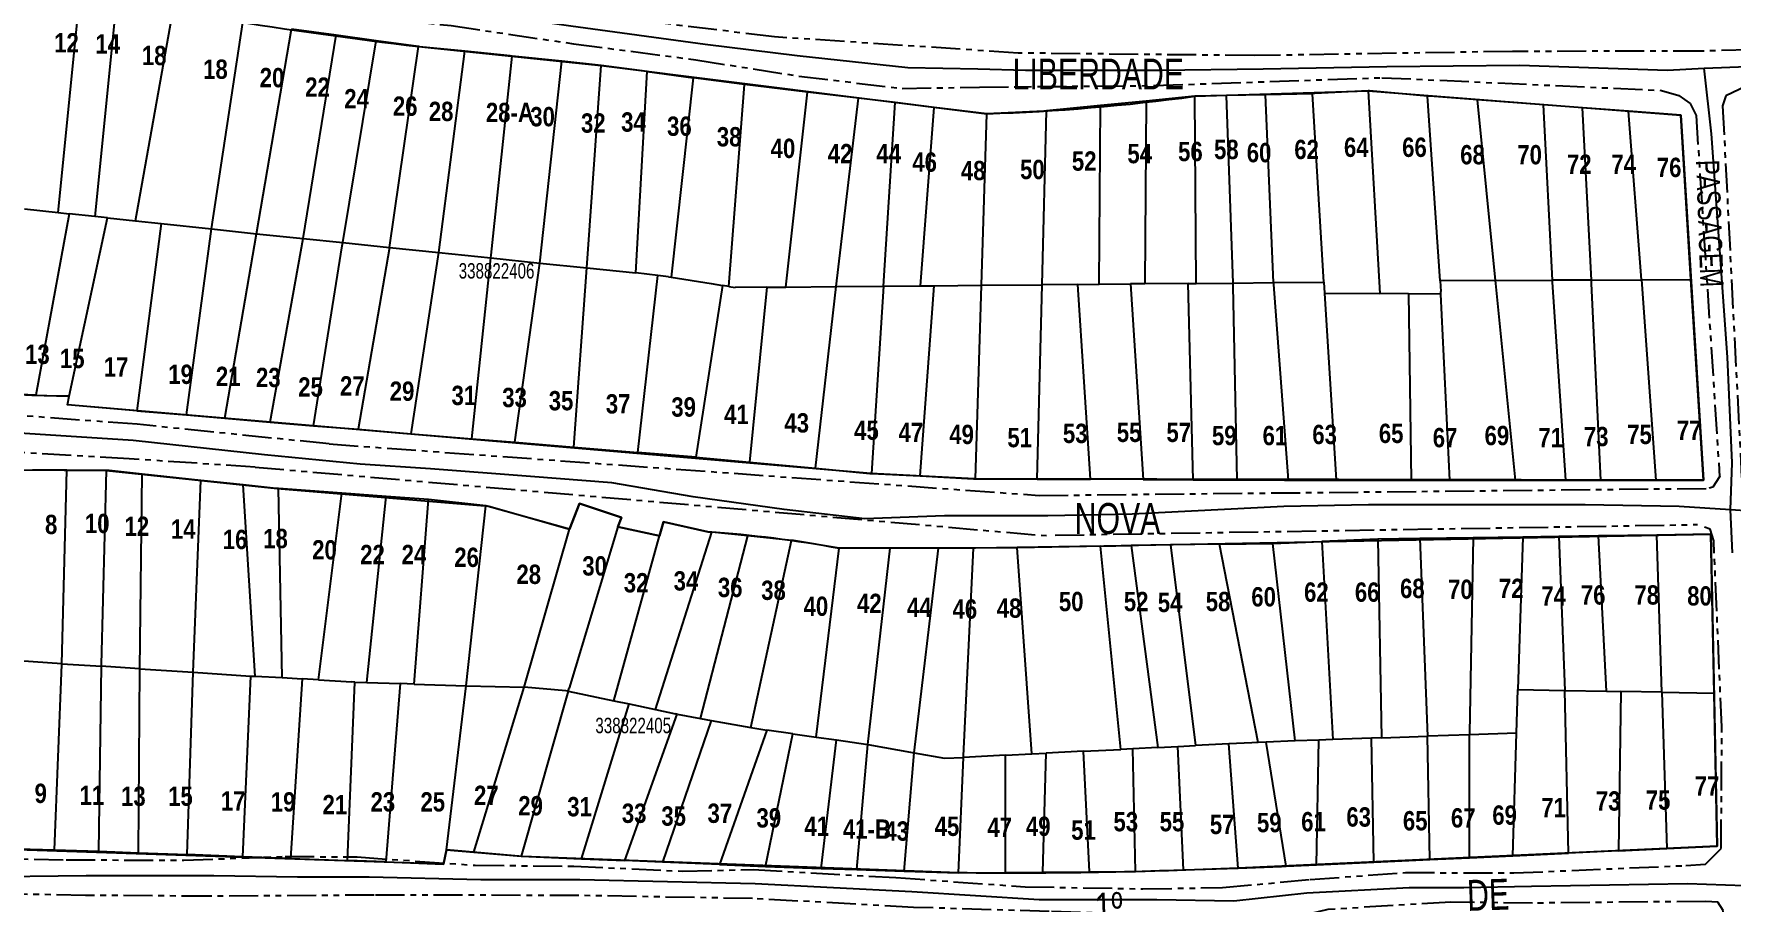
# Model space of a CAD drawing. Extents: x 204256 to 207861, y 4845615 to 4848347.
# Drawn here: x 205169.2 to 205388.6, y 4847056.6 to 4847168.9 of the extents above; entities that cross this region are included whole.
import ezdxf
from ezdxf.enums import TextEntityAlignment as Align

# ---------------------------------------------------------------- set-up
doc = ezdxf.new("R2010")
doc.units = 0
doc.header["$LTSCALE"] = 1.5
doc.header["$MEASUREMENT"] = 0
doc.linetypes.add('PHANTOMX2', pattern=[5, 2.5, -0.5, 0.5, -0.5, 0.5, -0.5])
for name, color, linetype in [('CD-MALHA-LOTES', 40, 'CONTINUOUS'), ('CD_TXT_QUADRA', 7, 'CONTINUOUS'), ('RU-QUADRAS', 210, 'CONTINUOUS'), ('SV-EIXO-RUA-N-PAV', 6, 'CONTINUOUS'), ('SV-RUA-NAO-PAV-S-GUIA-C-GUIA', 7, 'PHANTOMX2'), ('SV-TXT-RUA-N-PAV-S-GUIA-C-GUIA', 7, 'CONTINUOUS'), ('Th_NmrPort', 7, 'CONTINUOUS')]:
    doc.layers.add(name, color=color, linetype=linetype)
doc.styles.add('ARIAL', font='ARIAL.TTF')
doc.styles.get("Standard").update_dxf_attribs({"font": 'swisscbo.ttf'})

msp = doc.modelspace()

# ---------------------------------------------------------------- linework, layer by layer
at = {"layer": 'CD-MALHA-LOTES', "linetype": 'Continuous'}
for p, q in [((205172.35, 4847145.81), (205175.16, 4847174.15)), ((205179.88, 4847173.31), (205177.07, 4847145.31)), ((205182.34, 4847144.74), (205187.19, 4847172.01)), ((205192.15, 4847143.7), (205196.21, 4847170.4)), ((205197.97, 4847143.07), (205202.5, 4847169.54)), ((205208.27, 4847168.74), (205202.5, 4847169.54)), ((205204.02, 4847142.45), (205208.27, 4847168.74)), ((205213.46, 4847168.03), (205208.27, 4847168.74)), ((205209.14, 4847141.92), (205213.46, 4847168.03)), ((205218.9, 4847167.28), (205213.46, 4847168.03)), ((205215.17, 4847141.3), (205218.9, 4847167.28)), ((205219.04, 4847167.26), (205218.9, 4847167.28)), ((205224.91, 4847166.66), (205219.04, 4847167.26)), ((205221.53, 4847140.64), (205224.91, 4847166.66)), ((205230.77, 4847166.06), (205224.91, 4847166.66)), ((205228.32, 4847140.29), (205231.02, 4847166.03)), ((205231.02, 4847166.03), (205230.77, 4847166.06)), ((205237.46, 4847165.37), (205231.02, 4847166.03)), ((205234.62, 4847139.28), (205237.46, 4847165.37)), ((205242.55, 4847164.84), (205237.46, 4847165.37)), ((205240.68, 4847138.66), (205242.55, 4847164.84)), ((205248.5, 4847164.04), (205242.55, 4847164.84)), ((205247.01, 4847138), (205248.5, 4847164.04)), ((205248.5, 4847164.04), (205254.43, 4847163.25)), ((205254.43, 4847163.25), (205251.59, 4847137.43)), ((205260.74, 4847162.41), (205254.43, 4847163.25)), ((205259.06, 4847136.24), (205261.05, 4847162.37)), ((205261.05, 4847162.37), (205260.74, 4847162.41)), ((205269.2, 4847161.39), (205261.05, 4847162.37)), ((205266.41, 4847136.17), (205269.2, 4847161.39)), ((205275.81, 4847160.59), (205269.2, 4847161.39)), ((205341.71, 4847161.53), (205334.81, 4847161.19)), ((205341.88, 4847161.54), (205341.71, 4847161.53)), ((205341.71, 4847161.53), (205343.21, 4847135.33)), ((205349.4, 4847160.87), (205341.88, 4847161.54)), ((205272.94, 4847136.23), (205275.81, 4847160.59)), ((205280.54, 4847160.02), (205275.81, 4847160.59)), ((205279.04, 4847136.28), (205280.54, 4847160.02)), ((205285.59, 4847159.41), (205280.54, 4847160.02)), ((205283.82, 4847136.32), (205285.59, 4847159.41)), ((205292.41, 4847158.58), (205285.59, 4847159.41)), ((205307.08, 4847159.64), (205300.1, 4847158.95)), ((205306.93, 4847136.53), (205307.08, 4847159.64)), ((205313.01, 4847160.22), (205307.08, 4847159.64)), ((205313.01, 4847160.22), (205312.85, 4847136.59)), ((205319.29, 4847160.84), (205313.01, 4847160.22)), ((205323.4, 4847160.93), (205319.29, 4847160.84)), ((205319.46, 4847136.65), (205319.29, 4847160.84)), ((205328.45, 4847161.05), (205323.4, 4847160.93)), ((205324.24, 4847136.69), (205323.4, 4847160.93)), ((205334.5, 4847161.18), (205328.45, 4847161.05)), ((205329.48, 4847136.74), (205328.45, 4847161.05)), ((205334.81, 4847161.19), (205334.5, 4847161.18)), ((205335.99, 4847136.8), (205334.5, 4847161.18)), ((205349.7, 4847160.84), (205349.4, 4847160.87)), ((205351, 4847136.98), (205349.4, 4847160.87)), ((205355.85, 4847160.38), (205349.7, 4847160.84)), ((205358.19, 4847137.02), (205355.85, 4847160.38)), ((205364.36, 4847159.74), (205355.85, 4847160.38)), ((205365.54, 4847137.05), (205364.36, 4847159.74)), ((205369.41, 4847159.36), (205364.36, 4847159.74)), ((205370.58, 4847137.08), (205369.41, 4847159.36)), ((205375.35, 4847158.91), (205369.41, 4847159.36)), ((205291.72, 4847136.4), (205292.41, 4847158.58)), ((205299.78, 4847158.92), (205292.41, 4847158.58)), ((205299.55, 4847136.47), (205300.1, 4847158.95)), ((205300.1, 4847158.95), (205299.78, 4847158.92)), ((205377.04, 4847137.11), (205375.35, 4847158.91)), ((205382.12, 4847158.4), (205375.35, 4847158.91)), ((205383.45, 4847137.14), (205382.12, 4847158.4)), ((205167.97, 4847146.27), (205172.35, 4847145.81)), ((205173.76, 4847145.66), (205169.46, 4847122.2)), ((205172.35, 4847145.81), (205173.76, 4847145.66)), ((205173.75, 4847122.04), (205178.73, 4847145.13)), ((205177.07, 4847145.31), (205173.76, 4847145.66)), ((205178.73, 4847145.13), (205177.07, 4847145.31)), ((205178.73, 4847145.13), (205182.34, 4847144.74)), ((205182.34, 4847144.74), (205185.63, 4847144.39)), ((205185.63, 4847144.39), (205182.48, 4847120.18)), ((205185.63, 4847144.39), (205192.15, 4847143.7)), ((205188.91, 4847119.63), (205192.15, 4847143.7)), ((205192.15, 4847143.7), (205197.97, 4847143.07)), ((205193.88, 4847119.21), (205197.97, 4847143.07)), ((205197.97, 4847143.07), (205204.02, 4847142.45)), ((205199.73, 4847118.71), (205204.02, 4847142.45)), ((205204.02, 4847142.45), (205209.14, 4847141.92)), ((205209.07, 4847141.51), (205209.14, 4847141.92)), ((205209.14, 4847141.92), (205215.17, 4847141.3)), ((205205.35, 4847118.24), (205209.07, 4847141.51)), ((205215.17, 4847141.3), (205211.1, 4847117.77)), ((205215.17, 4847141.3), (205221.53, 4847140.64)), ((205217.99, 4847117.2), (205221.53, 4847140.64)), ((205221.53, 4847140.64), (205228.28, 4847139.94)), ((205225.8, 4847116.55), (205228.28, 4847139.94)), ((205228.28, 4847139.94), (205228.32, 4847140.29)), ((205228.28, 4847139.94), (205234.62, 4847139.28)), ((205231.39, 4847116.09), (205234.62, 4847139.28)), ((205234.62, 4847139.28), (205240.68, 4847138.66)), ((205239.02, 4847115.46), (205240.68, 4847138.66)), ((205240.68, 4847138.66), (205247.01, 4847138)), ((205249.86, 4847137.65), (205247.01, 4847138)), ((205247.28, 4847114.78), (205249.86, 4847137.65)), ((205251.25, 4847137.48), (205249.86, 4847137.65)), ((205251.25, 4847137.48), (205251.59, 4847137.43)), ((205251.59, 4847137.43), (205256.75, 4847136.61)), ((205258.21, 4847136.38), (205254.78, 4847114.16)), ((205256.75, 4847136.61), (205258.21, 4847136.38)), ((205259.06, 4847136.24), (205258.21, 4847136.38)), ((205259.06, 4847136.24), (205259.87, 4847136.11)), ((205263.98, 4847136.15), (205259.87, 4847136.11)), ((205263.98, 4847136.15), (205261.7, 4847113.52)), ((205263.98, 4847136.15), (205266.41, 4847136.17)), ((205266.41, 4847136.17), (205272.94, 4847136.23)), ((205270.24, 4847112.73), (205272.94, 4847136.23)), ((205272.94, 4847136.23), (205279.04, 4847136.28)), ((205279.04, 4847136.28), (205277.51, 4847112.06)), ((205279.04, 4847136.28), (205283.82, 4847136.32)), ((205283.8, 4847111.74), (205285.6, 4847136.34)), ((205283.82, 4847136.32), (205285.6, 4847136.34)), ((205285.6, 4847136.34), (205291.72, 4847136.4)), ((205290.92, 4847111.38), (205291.72, 4847136.4)), ((205291.72, 4847136.4), (205299.55, 4847136.47)), ((205298.93, 4847111.34), (205299.55, 4847136.47)), ((205304.16, 4847136.51), (205299.55, 4847136.47)), ((205304.16, 4847136.51), (205306.93, 4847136.53)), ((205305.82, 4847111.31), (205304.16, 4847136.51)), ((205306.93, 4847136.53), (205310.98, 4847136.57)), ((205312.85, 4847136.59), (205310.98, 4847136.57)), ((205310.98, 4847136.57), (205312.6, 4847111.28)), ((205318.43, 4847136.64), (205312.85, 4847136.59)), ((205318.43, 4847136.64), (205319.46, 4847136.65)), ((205319.1, 4847111.25), (205318.43, 4847136.64)), ((205319.46, 4847136.65), (205324.24, 4847136.69)), ((205324.24, 4847136.69), (205329.48, 4847136.74)), ((205324.25, 4847136.29), (205324.24, 4847136.69)), ((205324.76, 4847111.23), (205324.25, 4847136.29)), ((205329.48, 4847136.74), (205335.99, 4847136.8)), ((205329.48, 4847136.74), (205329.49, 4847136.49)), ((205329.49, 4847136.49), (205331.35, 4847111.2)), ((205335.99, 4847136.8), (205336.08, 4847135.4)), ((205336.08, 4847135.4), (205343.21, 4847135.33)), ((205336.08, 4847135.4), (205337.56, 4847111.2)), ((205346.92, 4847135.29), (205343.21, 4847135.33)), ((205351.11, 4847135.25), (205346.92, 4847135.29)), ((205346.92, 4847135.29), (205347.26, 4847111.2)), ((205358.19, 4847137.02), (205351, 4847136.98)), ((205351, 4847136.98), (205351.09, 4847135.59)), ((205351.11, 4847135.25), (205351.09, 4847135.59)), ((205352.28, 4847111.2), (205351.11, 4847135.25)), ((205358.19, 4847137.02), (205365.54, 4847137.05)), ((205358.23, 4847136.64), (205358.19, 4847137.02)), ((205360.77, 4847111.2), (205358.23, 4847136.64)), ((205370.58, 4847137.08), (205365.54, 4847137.05)), ((205365.55, 4847136.82), (205365.54, 4847137.05)), ((205367.25, 4847111.2), (205365.55, 4847136.82)), ((205370.58, 4847137.08), (205377.04, 4847137.11)), ((205370.6, 4847136.64), (205370.58, 4847137.08)), ((205371.8, 4847111.2), (205370.6, 4847136.64)), ((205377.04, 4847137.11), (205383.45, 4847137.14)), ((205377.04, 4847137.11), (205378.92, 4847111.2)), ((205385.08, 4847111.2), (205383.45, 4847137.14)), ((205169.46, 4847122.2), (205165.34, 4847122.35)), ((205169.46, 4847122.2), (205173.75, 4847122.04)), ((205173.52, 4847120.95), (205173.75, 4847122.04)), ((205182.48, 4847120.18), (205173.52, 4847120.95)), ((205182.48, 4847120.18), (205188.91, 4847119.63)), ((205188.91, 4847119.63), (205193.88, 4847119.21)), ((205193.88, 4847119.21), (205199.73, 4847118.71)), ((205199.73, 4847118.71), (205205.35, 4847118.24)), ((205205.35, 4847118.24), (205211.1, 4847117.77)), ((205211.1, 4847117.77), (205217.99, 4847117.2)), ((205217.99, 4847117.2), (205225.8, 4847116.55)), ((205225.8, 4847116.55), (205231.39, 4847116.09)), ((205231.39, 4847116.09), (205239.02, 4847115.46)), ((205239.02, 4847115.46), (205247.28, 4847114.78)), ((205254.78, 4847114.16), (205247.28, 4847114.78)), ((205254.78, 4847114.16), (205261.7, 4847113.52)), ((205261.7, 4847113.52), (205270.24, 4847112.73)), ((205173.46, 4847112.48), (205169.02, 4847112.51)), ((205172.82, 4847087.45), (205173.46, 4847112.48)), ((205178.57, 4847112.44), (205173.46, 4847112.48)), ((205177.93, 4847087.36), (205178.57, 4847112.44)), ((205178.92, 4847112.44), (205178.57, 4847112.44)), ((205183.2, 4847111.98), (205178.92, 4847112.44)), ((205182.88, 4847086.81), (205183.2, 4847111.98)), ((205190.77, 4847111.17), (205183.2, 4847111.98)), ((205189.79, 4847086.38), (205190.77, 4847111.17)), ((205196.24, 4847110.59), (205190.77, 4847111.17)), ((205270.24, 4847112.73), (205277.26, 4847112.07)), ((205277.26, 4847112.07), (205277.51, 4847112.06)), ((205277.51, 4847112.06), (205283.8, 4847111.74)), ((205283.8, 4847111.74), (205290.69, 4847111.38)), ((205290.69, 4847111.38), (205290.92, 4847111.38)), ((205290.92, 4847111.38), (205298.93, 4847111.34)), ((205298.93, 4847111.34), (205305.82, 4847111.31)), ((205312.6, 4847111.28), (205305.82, 4847111.31)), ((205312.6, 4847111.28), (205319.1, 4847111.25)), ((205319.1, 4847111.25), (205324.76, 4847111.23)), ((205324.76, 4847111.23), (205330.88, 4847111.2)), ((205330.88, 4847111.2), (205331.35, 4847111.2)), ((205331.35, 4847111.2), (205337.56, 4847111.2)), ((205337.56, 4847111.2), (205347.26, 4847111.2)), ((205347.26, 4847111.2), (205352.28, 4847111.2)), ((205352.28, 4847111.2), (205360.77, 4847111.2)), ((205360.77, 4847111.2), (205367.25, 4847111.2)), ((205367.25, 4847111.2), (205371.8, 4847111.2)), ((205371.8, 4847111.2), (205378.92, 4847111.2)), ((205378.92, 4847111.2), (205385.08, 4847111.2)), ((205200.5, 4847110.13), (205196.24, 4847110.59)), ((205197.81, 4847085.83), (205196.24, 4847110.59)), ((205200.83, 4847110.11), (205200.5, 4847110.13)), ((205209, 4847109.5), (205200.83, 4847110.11)), ((205201.31, 4847085.66), (205200.83, 4847110.11)), ((205206, 4847085.37), (205209, 4847109.5)), ((205214.76, 4847109.08), (205209, 4847109.5)), ((205212.25, 4847085.04), (205214.76, 4847109.08)), ((205220.23, 4847108.68), (205214.76, 4847109.08)), ((205218.37, 4847084.83), (205220.23, 4847108.68)), ((205227.63, 4847107.87), (205220.23, 4847108.68)), ((205225.07, 4847084.61), (205227.63, 4847107.87)), ((205238.44, 4847104.84), (205227.63, 4847107.87)), ((205239.72, 4847108.16), (205238.44, 4847104.84)), ((205245.16, 4847106.35), (205239.72, 4847108.16)), ((205232.57, 4847084.42), (205238.44, 4847104.84)), ((205244.69, 4847105.18), (205238.4, 4847084.28)), ((205244.69, 4847105.18), (205245.16, 4847106.35)), ((205250.08, 4847104.01), (205244.69, 4847105.18)), ((205249.55, 4847081.53), (205256.84, 4847104.48)), ((205250.58, 4847105.82), (205250.08, 4847104.01)), ((205256.35, 4847104.53), (205250.58, 4847105.82)), ((205256.84, 4847104.48), (205256.35, 4847104.53)), ((205261.52, 4847103.99), (205256.84, 4847104.48)), ((205244.19, 4847082.65), (205250.08, 4847104.01)), ((205255.38, 4847080.39), (205261.52, 4847103.99)), ((205267.13, 4847103.41), (205261.52, 4847103.99)), ((205261.89, 4847079.22), (205267.13, 4847103.41)), ((205267.39, 4847103.38), (205267.13, 4847103.41)), ((205273.32, 4847102.39), (205267.39, 4847103.38)), ((205270.32, 4847077.97), (205273.32, 4847102.39)), ((205279.92, 4847102.39), (205273.32, 4847102.39)), ((205277.03, 4847077.03), (205279.92, 4847102.39)), ((205286.15, 4847102.39), (205279.92, 4847102.39)), ((205282.99, 4847075.94), (205286.15, 4847102.39)), ((205290.66, 4847102.39), (205286.15, 4847102.39)), ((205289.39, 4847075.55), (205290.66, 4847102.39)), ((205290.96, 4847102.39), (205290.66, 4847102.39)), ((205296.34, 4847102.48), (205290.96, 4847102.39)), ((205307.09, 4847102.66), (205296.34, 4847102.48)), ((205298.22, 4847075.79), (205296.34, 4847102.48)), ((205307.09, 4847102.66), (205311.07, 4847102.73)), ((205309.75, 4847076.38), (205307.09, 4847102.66)), ((205316.14, 4847102.82), (205311.07, 4847102.73)), ((205311.07, 4847102.73), (205314.52, 4847076.62)), ((205322.48, 4847102.93), (205316.14, 4847102.82)), ((205316.14, 4847102.82), (205319.37, 4847076.86)), ((205322.48, 4847102.93), (205329.38, 4847103.02)), ((205327.47, 4847077.27), (205322.48, 4847102.93)), ((205329.38, 4847103.02), (205335.73, 4847103.27)), ((205332.26, 4847077.48), (205329.38, 4847103.02)), ((205342.95, 4847103.55), (205335.73, 4847103.27)), ((205335.73, 4847103.27), (205337.14, 4847077.64)), ((205348.4, 4847103.63), (205342.95, 4847103.55)), ((205342.95, 4847103.55), (205343.42, 4847077.86)), ((205355.28, 4847103.74), (205348.4, 4847103.63)), ((205348.4, 4847103.63), (205349.36, 4847078.07)), ((205355.28, 4847103.74), (205354.8, 4847078.52)), ((205361.7, 4847103.84), (205355.28, 4847103.74)), ((205361.7, 4847103.84), (205361.07, 4847084.12)), ((205366.37, 4847103.91), (205361.7, 4847103.84)), ((205371.49, 4847103.99), (205366.37, 4847103.91)), ((205366.37, 4847103.91), (205367.15, 4847084)), ((205379.05, 4847104.1), (205371.49, 4847103.99)), ((205372.53, 4847083.9), (205371.49, 4847103.99)), ((205386.02, 4847104.21), (205379.05, 4847104.1)), ((205379.68, 4847083.77), (205379.05, 4847104.1)), ((205386.44, 4847083.64), (205386.02, 4847104.21)), ((205172.82, 4847087.45), (205167.23, 4847087.82)), ((205171.87, 4847063.37), (205172.82, 4847087.34)), ((205172.82, 4847087.45), (205177.93, 4847087.12)), ((205172.82, 4847087.34), (205172.82, 4847087.45)), ((205177.6, 4847063.2), (205177.93, 4847087.12)), ((205177.93, 4847087.23), (205177.93, 4847087.36)), ((205177.93, 4847087.12), (205177.93, 4847087.23)), ((205178.51, 4847087.08), (205177.93, 4847087.12)), ((205182.88, 4847086.81), (205178.51, 4847087.08)), ((205182.71, 4847063.01), (205182.88, 4847086.81)), ((205182.88, 4847086.81), (205189.79, 4847086.38)), ((205188.99, 4847062.78), (205189.79, 4847086.38)), ((205189.79, 4847086.38), (205197.2, 4847085.86)), ((205197.2, 4847085.86), (205196.15, 4847062.47)), ((205197.2, 4847085.86), (205197.81, 4847085.83)), ((205197.81, 4847085.83), (205201.31, 4847085.66)), ((205201.31, 4847085.66), (205203.9, 4847085.5)), ((205203.9, 4847085.5), (205202.36, 4847062.28)), ((205206, 4847085.37), (205203.9, 4847085.5)), ((205206, 4847085.37), (205210.31, 4847085.1)), ((205209.74, 4847062.01), (205210.69, 4847085.09)), ((205210.69, 4847085.09), (205210.31, 4847085.1)), ((205210.69, 4847085.09), (205212.25, 4847085.04)), ((205212.25, 4847085.04), (205216.56, 4847084.89)), ((205216.56, 4847084.89), (205214.69, 4847061.83)), ((205218.37, 4847084.83), (205216.56, 4847084.89)), ((205218.37, 4847084.83), (205225.07, 4847084.61)), ((205222.55, 4847063.37), (205225.07, 4847084.61)), ((205225.07, 4847084.61), (205232.57, 4847084.42)), ((205226.08, 4847063.07), (205232.57, 4847084.42)), ((205238.29, 4847083.89), (205232.18, 4847062.56)), ((205237.99, 4847083.95), (205232.57, 4847084.42)), ((205238.29, 4847083.89), (205237.99, 4847083.95)), ((205238.29, 4847083.89), (205238.4, 4847084.28)), ((205238.29, 4847083.89), (205244.19, 4847082.65)), ((205244.19, 4847082.65), (205246.14, 4847082.25)), ((205360.88, 4847078.47), (205361.07, 4847084.12)), ((205361.07, 4847084.12), (205367.15, 4847084)), ((205367.15, 4847084), (205372.53, 4847083.9)), ((205367.63, 4847062.96), (205367.15, 4847084)), ((205372.53, 4847083.9), (205374.4, 4847083.87)), ((205374.4, 4847083.87), (205374.09, 4847063.27)), ((205379.68, 4847083.77), (205374.4, 4847083.87)), ((205379.68, 4847083.77), (205386.44, 4847083.64)), ((205379.68, 4847083.77), (205380.31, 4847063.56)), ((205386.84, 4847063.86), (205386.44, 4847083.64)), ((205239.99, 4847062.22), (205246.14, 4847082.25)), ((205245.58, 4847061.99), (205252.38, 4847080.95)), ((205246.14, 4847082.25), (205249.55, 4847081.53)), ((205249.55, 4847081.53), (205252.15, 4847080.99)), ((205252.38, 4847080.95), (205252.15, 4847080.99)), ((205252.38, 4847080.95), (205255.38, 4847080.39)), ((205255.38, 4847080.39), (205256.78, 4847080.11)), ((205256.78, 4847080.11), (205250.47, 4847061.78)), ((205256.78, 4847080.11), (205261.89, 4847079.22)), ((205263.94, 4847078.86), (205257.84, 4847061.48)), ((205261.89, 4847079.22), (205263.94, 4847078.86)), ((205263.78, 4847061.23), (205267.31, 4847078.39)), ((205267.31, 4847078.39), (205263.94, 4847078.86)), ((205267.31, 4847078.39), (205270.32, 4847077.97)), ((205270.32, 4847077.97), (205272.98, 4847077.6)), ((205343.42, 4847077.86), (205349.36, 4847078.07)), ((205354.8, 4847078.26), (205349.36, 4847078.07)), ((205349.68, 4847062.13), (205349.36, 4847078.07)), ((205354.8, 4847078.52), (205354.8, 4847078.26)), ((205360.88, 4847078.47), (205354.8, 4847078.26)), ((205354.8, 4847062.36), (205354.8, 4847078.26)), ((205360.42, 4847062.63), (205360.88, 4847078.47)), ((205271, 4847060.99), (205272.98, 4847077.6)), ((205272.98, 4847077.6), (205277.03, 4847077.03)), ((205275.59, 4847060.84), (205277.03, 4847077.03)), ((205277.03, 4847077.03), (205282.99, 4847075.94)), ((205281.7, 4847060.64), (205282.99, 4847075.94)), ((205282.99, 4847075.94), (205286.92, 4847075.22)), ((205294.82, 4847075.62), (205298.22, 4847075.79)), ((205298.22, 4847075.79), (205300.07, 4847075.89)), ((205299.63, 4847060.48), (205300.07, 4847075.89)), ((205304.92, 4847076.13), (205300.07, 4847075.89)), ((205304.92, 4847076.13), (205309.75, 4847076.38)), ((205305.68, 4847060.53), (205304.92, 4847076.13)), ((205311.3, 4847076.46), (205309.75, 4847076.38)), ((205314.52, 4847076.62), (205311.3, 4847076.46)), ((205311.61, 4847060.57), (205311.3, 4847076.46)), ((205314.52, 4847076.62), (205317.1, 4847076.75)), ((205317.1, 4847076.75), (205319.37, 4847076.86)), ((205317.85, 4847060.79), (205317.1, 4847076.75)), ((205323.7, 4847077.08), (205319.37, 4847076.86)), ((205326.66, 4847077.23), (205323.7, 4847077.08)), ((205324.91, 4847061.03), (205323.7, 4847077.08)), ((205327.47, 4847077.27), (205326.66, 4847077.23)), ((205328.54, 4847077.31), (205327.47, 4847077.27)), ((205332.26, 4847077.48), (205328.54, 4847077.31)), ((205331.12, 4847061.26), (205328.54, 4847077.31)), ((205335.34, 4847077.58), (205332.26, 4847077.48)), ((205335.03, 4847061.44), (205335.34, 4847077.58)), ((205337.14, 4847077.64), (205335.34, 4847077.58)), ((205342.13, 4847077.81), (205337.14, 4847077.64)), ((205343.42, 4847077.86), (205342.13, 4847077.81)), ((205342.43, 4847061.79), (205342.13, 4847077.81)), ((205286.92, 4847075.22), (205289.38, 4847075.34)), ((205288.75, 4847060.4), (205289.38, 4847075.34)), ((205294.82, 4847075.62), (205289.38, 4847075.34)), ((205289.38, 4847075.34), (205289.39, 4847075.55)), ((205294.82, 4847060.44), (205294.82, 4847075.62)), ((205165.59, 4847063.57), (205171.87, 4847063.37)), ((205171.87, 4847063.37), (205177.6, 4847063.2)), ((205177.6, 4847063.2), (205182.71, 4847063.01)), ((205182.71, 4847063.01), (205188.99, 4847062.78)), ((205196.15, 4847062.47), (205188.99, 4847062.78)), ((205222.16, 4847061.55), (205222.55, 4847063.37)), ((205222.55, 4847063.37), (205226.08, 4847063.07)), ((205226.08, 4847063.07), (205232.18, 4847062.56)), ((205354.8, 4847062.36), (205360.42, 4847062.63)), ((205360.42, 4847062.63), (205367.63, 4847062.96)), ((205374.09, 4847063.27), (205367.63, 4847062.96)), ((205374.09, 4847063.27), (205380.31, 4847063.56)), ((205380.31, 4847063.56), (205386.84, 4847063.86)), ((205202.36, 4847062.28), (205196.15, 4847062.47)), ((205202.36, 4847062.28), (205209.74, 4847062.01)), ((205214.69, 4847061.83), (205209.74, 4847062.01)), ((205214.69, 4847061.83), (205222.16, 4847061.55)), ((205232.18, 4847062.56), (205239.99, 4847062.22)), ((205239.99, 4847062.22), (205245.58, 4847061.99)), ((205250.47, 4847061.78), (205245.58, 4847061.99)), ((205257.84, 4847061.48), (205250.47, 4847061.78)), ((205257.84, 4847061.48), (205263.78, 4847061.23)), ((205263.78, 4847061.23), (205271, 4847060.99)), ((205271, 4847060.99), (205275.59, 4847060.84)), ((205275.59, 4847060.84), (205281.7, 4847060.64)), ((205281.7, 4847060.64), (205288.75, 4847060.4)), ((205288.75, 4847060.4), (205294.82, 4847060.44)), ((205294.82, 4847060.44), (205299.63, 4847060.48)), ((205299.63, 4847060.48), (205305.68, 4847060.53)), ((205305.68, 4847060.53), (205311.61, 4847060.57)), ((205311.61, 4847060.57), (205317.85, 4847060.79)), ((205317.85, 4847060.79), (205324.91, 4847061.03)), ((205324.91, 4847061.03), (205330.49, 4847061.23)), ((205330.49, 4847061.23), (205331.12, 4847061.26)), ((205331.12, 4847061.26), (205335.03, 4847061.44)), ((205335.03, 4847061.44), (205342.43, 4847061.79)), ((205342.43, 4847061.79), (205349.68, 4847062.13)), ((205349.68, 4847062.13), (205354.8, 4847062.36))]:
    msp.add_line(p, q, dxfattribs=at)
at = {"layer": 'RU-QUADRAS', "color": 6, "linetype": 'Continuous'}
msp.add_lwpolyline([(205050.14, 4847157.19), (205050.14, 4847177.39), (205111.13, 4847178.08), (205111.31, 4847176.86), (205133.79, 4847178.6), (205133.86, 4847177.21, -0.028945), (205168.73, 4847175.3, 0.019907), (205218.9, 4847167.28), (205242.55, 4847164.84), (205292.42, 4847158.58, 0.025021), (205319.29, 4847160.84), (205341.71, 4847161.53), (205382.12, 4847158.4), (205385.08, 4847111.2), (205290.8, 4847111.38), (205277.4, 4847112.06), (205173.52, 4847120.95), (205173.75, 4847122.04, -0.011384), (205122.11, 4847124.44), (205121.45, 4847158.56)], format="xyb", close=True, dxfattribs=at)
msp.add_lwpolyline([(205156.62, 4847112.6), (205178.57, 4847112.44), (205200.66, 4847110.12), (205228.02, 4847107.83), (205238.46, 4847104.84), (205239.72, 4847108.16), (205245.16, 4847106.35), (205244.69, 4847105.18), (205250.08, 4847104), (205250.58, 4847105.82), (205256.35, 4847104.53, -0.030825), (205273.32, 4847102.39), (205296.34, 4847102.48), (205386.02, 4847104.21), (205386.84, 4847063.86), (205324.91, 4847061.03, -0.013716), (205288.75, 4847060.4), (205232.38, 4847062.54), (205222.55, 4847063.37), (205222.16, 4847061.55), (205124.71, 4847064.82)], format="xyb", dxfattribs=at)
at = {"layer": 'SV-EIXO-RUA-N-PAV'}
for points in [[(205165.06, 4847180.11), (205186.24, 4847177.41), (205209.09, 4847174.39), (205224.17, 4847172.01), (205238.61, 4847169.95), (205255.99, 4847167.57), (205267.89, 4847166.14), (205282.17, 4847164.55), (205291.22, 4847164.4), (205297.41, 4847164.24), (205314.63, 4847164.24), (205328.12, 4847164.4), (205344.14, 4847164.71), (205361.28, 4847164.87), (205380.41, 4847164.24), (205385.15, 4847164.46)], [(205385.15, 4847164.46), (205390.72, 4847164.71), (205399.45, 4847164.87), (205405.96, 4847165.51), (205413.41, 4847165.98), (205423.73, 4847165.51), (205436.35, 4847165.03), (205454.6, 4847165.98), (205472.37, 4847166.78), (205489.51, 4847168.05), (205496.57, 4847169.24), (205499.84, 4847169.64)], [(205388.82, 4847101.79), (205388.58, 4847107.38), (205388.77, 4847113.45), (205388.18, 4847127.1), (205386.12, 4847155.99), (205385.15, 4847164.46)], [(205393.64, 4847107), (205388.58, 4847107.38), (205381.9, 4847107.81), (205369.77, 4847108.01), (205356.21, 4847108.01), (205341.75, 4847108.01), (205330.82, 4847107.81), (205311.2, 4847106.8), (205300.28, 4847106.6), (205286.92, 4847106.6), (205276.61, 4847106.19), (205266.19, 4847107.41), (205254.45, 4847109.03), (205243.93, 4847110.85), (205233.41, 4847111.66), (205220.47, 4847112.67), (205211.36, 4847113.27), (205199.02, 4847114.49), (205182.03, 4847116.31), (205159.98, 4847117.73)], [(205390.38, 4847058.75), (205382.98, 4847058.99), (205362.82, 4847058.64), (205354.06, 4847058.47), (205347.02, 4847058.47), (205333.8, 4847057.78), (205324.35, 4847056.75), (205314.39, 4847056.93), (205299.19, 4847056.93), (205282.71, 4847057.96), (205262.44, 4847058.99), (205239.77, 4847059.5), (205226.98, 4847059.5), (205212.55, 4847059.85), (205203.28, 4847059.85), (205192.46, 4847060.02), (205175.97, 4847060.02), (205161.38, 4847059.85), (205147.98, 4847059.85), (205136.3, 4847059.67), (205128.58, 4847059.5), (205118.44, 4847059.67), (205110.89, 4847059.67)]]:
    msp.add_lwpolyline(points, dxfattribs=at)
at = {"layer": 'SV-RUA-NAO-PAV-S-GUIA-C-GUIA'}
for p, q in [((205387.54, 4847159.62), (205389.99, 4847111.56)), ((205384.11, 4847158.35), (205387.15, 4847111.63)), ((205207.37, 4847115.88), (205299.15, 4847109.22)), ((205197.79, 4847112.89), (205300.11, 4847104.02)), ((205299.15, 4847109.22), (205385.79, 4847110.14)), ((205301.23, 4847104.08), (205384.3, 4847105.45))]:
    msp.add_line(p, q, dxfattribs=at)
for points in [[(205488.07, 4847170.73), (205454.25, 4847168.03), (205434.14, 4847167.44), (205413.63, 4847167.44), (205384.91, 4847166.68), (205360.39, 4847166.65), (205326.99, 4847166.1), (205296.46, 4847166.44), (205264.95, 4847168.52), (205237.25, 4847171.89), (205209.28, 4847177.11), (205184.6, 4847180.57), (205171.12, 4847181.69), (205164.43, 4847182.65), (205160.56, 4847183), (205152.56, 4847183.29), (205134.47, 4847183.42), (205114.02, 4847183.72), (205078.39, 4847184.24), (205052.02, 4847182.88), (205047.49, 4847183.46), (205046.47, 4847187.09), (205046.6, 4847207.41)], [(205162.47, 4847178.08), (205185.97, 4847174.8), (205206.77, 4847171.73), (205223.13, 4847169.98), (205238.95, 4847167.64), (205254.79, 4847165.56), (205268.11, 4847163.46), (205281.45, 4847161.85), (205291.44, 4847162.03), (205314, 4847162.23), (205343.47, 4847163.25), (205379.62, 4847161.61), (205381.88, 4847160.93), (205383.34, 4847159.89), (205384.11, 4847158.35)], [(205390.58, 4847162.16), (205387.97, 4847160.9), (205387.54, 4847159.62)], [(205207.37, 4847115.88), (205182.55, 4847118.42), (205158.09, 4847120.24), (205138.67, 4847120.78)], [(205197.79, 4847112.89), (205181.51, 4847113.95), (205160.72, 4847115.13), (205141.66, 4847117.08)], [(205387.17, 4847111.77), (205387.15, 4847111.63), (205386.29, 4847110.29), (205385.79, 4847110.14)], [(205161.72, 4847062.33), (205173.37, 4847062.1), (205188.57, 4847062.03), (205201.69, 4847062.54), (205211.01, 4847062.46), (205226.25, 4847061.39), (205239, 4847061.27), (205253.1, 4847060.62), (205262.18, 4847060.84), (205280.63, 4847059.8), (205297.34, 4847058.61), (205312.59, 4847058.34), (205322.87, 4847058.5), (205334.23, 4847059.55), (205346.53, 4847060.45), (205360.53, 4847060.39), (205382.77, 4847061.35), (205385.32, 4847061.52), (205387.35, 4847063.57), (205387.44, 4847079.28), (205386.39, 4847103.37), (205385.93, 4847104.86), (205385.21, 4847105.12)], [(205389.55, 4847016.32), (205387.59, 4847055.52), (205386.94, 4847056.6), (205385.36, 4847056.72), (205362.96, 4847056.49), (205352.41, 4847056.62), (205336.49, 4847055.67), (205334.15, 4847055.1), (205327.95, 4847054.62), (205319.52, 4847054.77), (205300.47, 4847055.42), (205282.94, 4847055.94), (205262.11, 4847057.09), (205239.63, 4847057.48), (205213.18, 4847057.53), (205192.03, 4847057.38), (205175.86, 4847057.5), (205156.38, 4847057.83), (205136.88, 4847058.07), (205128.88, 4847058.05), (205118.93, 4847057.97), (205112.43, 4847057.89), (205110.83, 4847057.78), (205111.67, 4847062.06)]]:
    msp.add_lwpolyline(points, dxfattribs=at)

# ---------------------------------------------------------------- texts
at = {"layer": 'CD_TXT_QUADRA', "linetype": 'Continuous', "style": 'ARIAL', "width": 0.7}
for s, p in [('338822406', (205224.12, 4847137.27)), ('338822405', (205241.79, 4847078.47))]:
    msp.add_text(s, height=2, dxfattribs=at).set_placement(p)
at = {"layer": 'SV-TXT-RUA-N-PAV-S-GUIA-C-GUIA', "style": 'ARIAL', "width": 0.7}
for s, p in [('LIBERDADE', (205295.73, 4847161.73)), ('NOVA', (205303.76, 4847104.24))]:
    msp.add_text(s, height=4, dxfattribs=at).set_placement(p)
for s, height, rotation, p in [('PASSAGEM', 3, 272, (205384.1, 4847152.57)), ('1º                                         DE', 4, 2, (205306.44, 4847053.8))]:
    msp.add_text(s, height=height, rotation=rotation, dxfattribs=at).set_placement(p)
at = {"layer": 'Th_NmrPort', "color": 1}
for s, p in [('12', (205171.81, 4847167.76)), ('14', (205177.14, 4847167.62)), ('18', (205183.15, 4847166.12)), ('18', (205191.07, 4847164.35)), ('20', (205198.39, 4847163.26)), ('22', (205204.27, 4847162.03)), ('24', (205209.32, 4847160.53)), ('26', (205215.61, 4847159.57)), ('28', (205220.25, 4847158.89)), ('28-A', (205227.63, 4847158.75)), ('30', (205233.37, 4847158.21)), ('32', (205239.93, 4847157.39)), ('34', (205245.12, 4847157.52)), ('36', (205251.06, 4847156.98)), ('38', (205257.49, 4847155.61)), ('40', (205264.45, 4847154.11)), ('56', (205317.13, 4847153.7)), ('58', (205321.78, 4847153.97)), ('60', (205326.01, 4847153.56)), ('62', (205332.16, 4847153.97)), ('64', (205338.58, 4847154.25)), ('66', (205346.1, 4847154.25)), ('42', (205271.84, 4847153.43)), ('44', (205278.12, 4847153.43)), ('46', (205282.77, 4847152.34)), ('50', (205296.7, 4847151.38)), ('52', (205303.4, 4847152.47)), ('54', (205310.58, 4847153.43)), ('68', (205353.61, 4847153.29)), ('70', (205360.99, 4847153.29)), ('72', (205367.41, 4847152.06)), ('74', (205373.15, 4847152.06)), ('76', (205379.03, 4847151.65)), ('48', (205289.05, 4847151.24)), ('13', (205168.05, 4847127.48)), ('15', (205172.56, 4847126.94)), ('17', (205178.23, 4847125.85)), ('19', (205186.57, 4847124.89)), ('21', (205192.72, 4847124.62)), ('23', (205197.91, 4847124.48)), ('25', (205203.37, 4847123.25)), ('27', (205208.77, 4847123.39)), ('29', (205215.2, 4847122.71)), ('31', (205223.19, 4847122.16)), ('33', (205229.75, 4847121.89)), ('35', (205235.76, 4847121.48)), ('37', (205243.14, 4847121.07)), ('39', (205251.61, 4847120.66)), ('41', (205258.44, 4847119.7)), ('43', (205266.23, 4847118.61)), ('45', (205275.25, 4847117.66)), ('47', (205280.99, 4847117.38)), ('49', (205287.55, 4847117.11)), ('51', (205295.06, 4847116.7)), ('53', (205302.24, 4847117.25)), ('55', (205309.21, 4847117.38)), ('57', (205315.63, 4847117.38)), ('59', (205321.51, 4847116.97)), ('61', (205328.06, 4847116.97)), ('63', (205334.49, 4847117.11)), ('65', (205343.09, 4847117.25)), ('67', (205350.06, 4847116.7)), ('69', (205356.76, 4847116.97)), ('71', (205363.72, 4847116.7)), ('73', (205369.6, 4847116.84)), ('75', (205375.2, 4847117.11)), ('77', (205381.62, 4847117.66)), ('8', (205170.63, 4847105.47)), ('10', (205175.79, 4847105.6)), ('12', (205180.91, 4847105.23)), ('14', (205186.91, 4847104.87)), ('16', (205193.61, 4847103.53)), ('18', (205198.84, 4847103.65)), ('20', (205205.17, 4847102.19)), ('22', (205211.38, 4847101.58)), ('24', (205216.74, 4847101.58)), ('26', (205223.55, 4847101.22)), ('28', (205231.58, 4847099.02)), ('30', (205240.1, 4847100.11)), ('32', (205245.46, 4847097.93)), ('34', (205251.91, 4847098.17)), ('36', (205257.63, 4847097.33)), ('38', (205263.23, 4847096.96)), ('62', (205333.42, 4847096.72)), ('66', (205339.99, 4847096.72)), ('68', (205345.83, 4847097.2)), ('70', (205352.04, 4847097.08)), ('72', (205358.61, 4847097.2)), ('40', (205268.71, 4847094.89)), ('42', (205275.62, 4847095.26)), ('44', (205282.08, 4847094.77)), ('46', (205287.97, 4847094.53)), ('48', (205293.69, 4847094.65)), ('50', (205301.72, 4847095.5)), ('52', (205310.12, 4847095.5)), ('54', (205314.51, 4847095.38)), ('58', (205320.71, 4847095.5)), ('60', (205326.6, 4847096.11)), ('74', (205364.09, 4847096.23)), ('76', (205369.21, 4847096.35)), ('78', (205376.14, 4847096.35)), ('80', (205382.96, 4847096.23)), ('9', (205169.28, 4847070.69)), ('11', (205175.1, 4847070.44)), ('13', (205180.46, 4847070.32)), ('15', (205186.55, 4847070.32)), ('27', (205226.1, 4847070.43)), ('77', (205383.94, 4847071.66)), ('17', (205193.36, 4847069.71)), ('19', (205199.82, 4847069.59)), ('21', (205206.51, 4847069.23)), ('23', (205212.72, 4847069.59)), ('25', (205219.17, 4847069.59)), ('29', (205231.82, 4847069.09)), ('31', (205238.15, 4847068.97)), ('33', (205245.21, 4847068.12)), ('37', (205256.29, 4847068.12)), ('69', (205357.76, 4847067.88)), ('71', (205364.09, 4847068.86)), ('73', (205371.15, 4847069.71)), ('75', (205377.61, 4847069.83)), ('35', (205250.32, 4847067.76)), ('39', (205262.62, 4847067.52)), ('41', (205268.81, 4847066.43)), ('41-B', (205273.8, 4847066.06)), ('43', (205279.15, 4847065.82)), ('45', (205285.66, 4847066.43)), ('47', (205292.47, 4847066.3)), ('49', (205297.46, 4847066.43)), ('51', (205303.31, 4847065.94)), ('53', (205308.78, 4847067.03)), ('55', (205314.75, 4847067.03)), ('57', (205321.24, 4847066.67)), ('59', (205327.33, 4847066.91)), ('61', (205333.05, 4847067.03)), ('63', (205338.89, 4847067.64)), ('65', (205346.2, 4847067.15)), ('67', (205352.41, 4847067.52))]:
    msp.add_text(s, height=2.5, dxfattribs=at).set_placement(p, align=Align.MIDDLE_LEFT)

doc.saveas('drawing.dxf')
